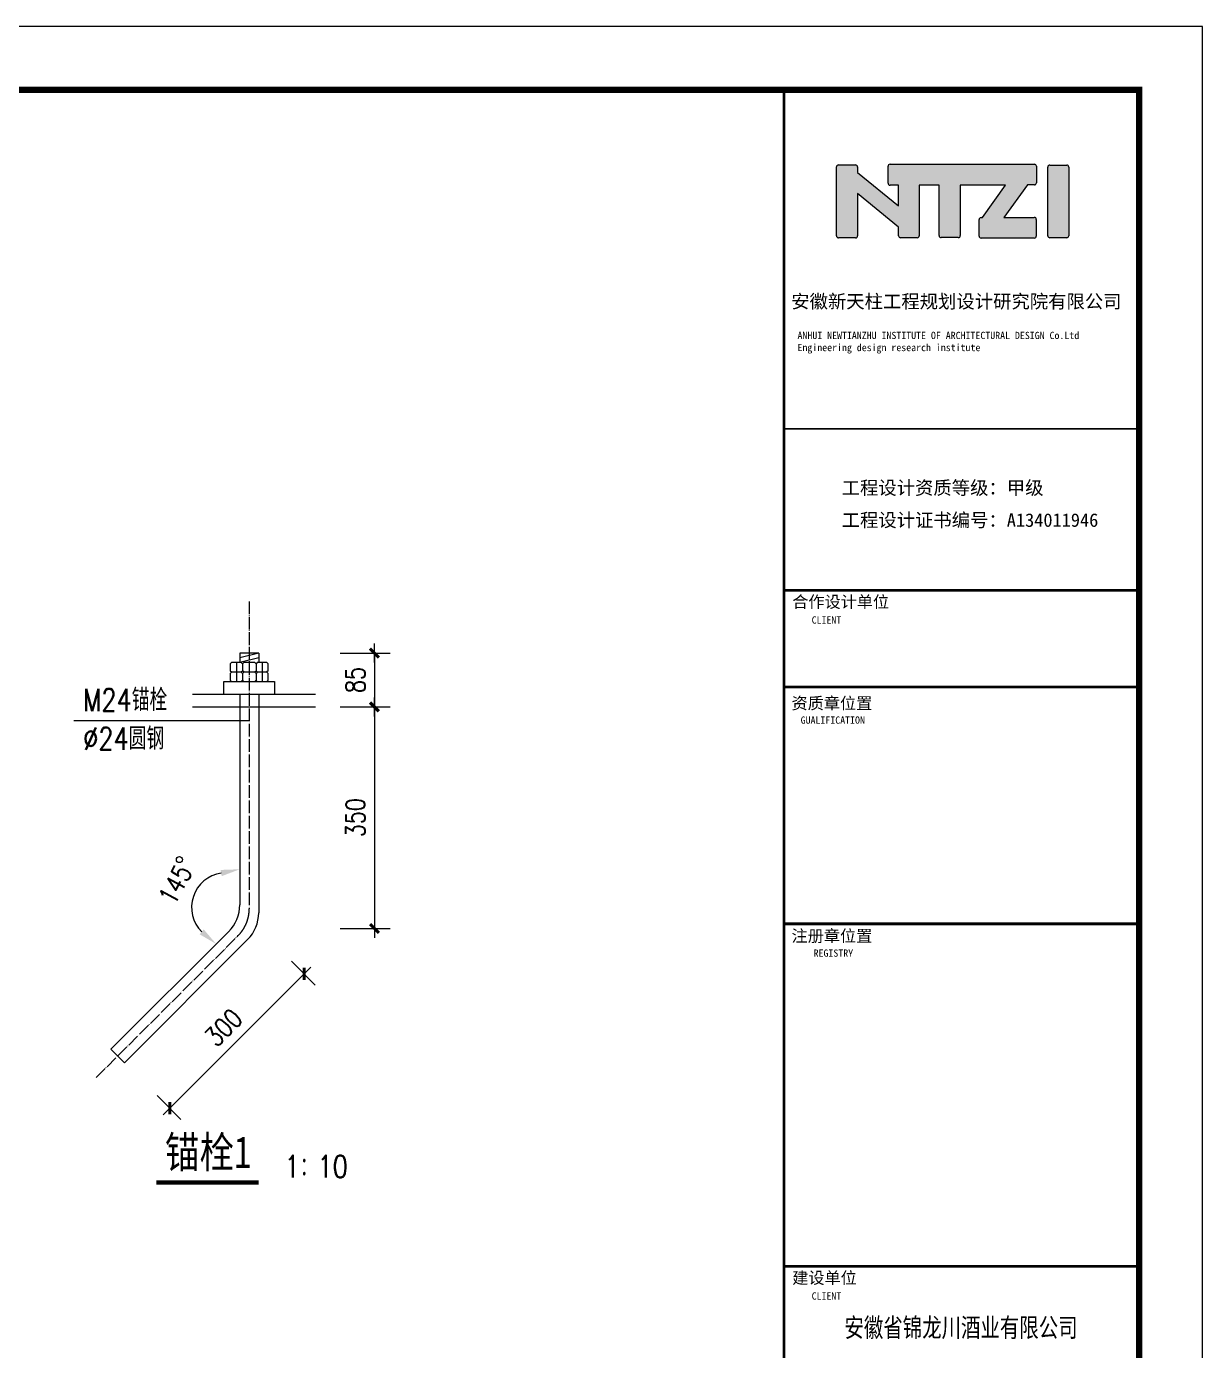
# Model space of a CAD drawing. Extents: x 31695611 to 39053694, y -59225 to 904195.
# Drawn here: x 39035119 to 39053694, y 839405 to 860319 of the extents above; entities that cross this region are included whole.
import ezdxf
from ezdxf.enums import TextEntityAlignment as Align

# ---------------------------------------------------------------- set-up
doc = ezdxf.new("R2010")
doc.units = 0
doc.header["$LTSCALE"] = 1000
doc.header["$MEASUREMENT"] = 0
doc.linetypes.add('ACAD_ISO04W100', pattern=[30.5, 24, -3, 0.5, -3])
doc.linetypes.add('DOTE', pattern=[2.42, 2, -0.2, 0.02, -0.2])
doc.layers.get('0').update_dxf_attribs({"linetype": 'CONTINUOUS'})
doc.layers.get('DEFPOINTS').update_dxf_attribs({"linetype": 'CONTINUOUS'})
for name, color, linetype in [('DOTE', 1, 'ACAD_ISO04W100'), ('PUB_DIM', 3, 'CONTINUOUS'), ('PUB_TAB', 7, 'CONTINUOUS'), ('PUB_TEXT', 7, 'CONTINUOUS'), ('PUB_TITLE', 4, 'CONTINUOUS'), ('标注', 4, 'CONTINUOUS'), ('结构', 7, 'CONTINUOUS'), ('螺栓', 1, 'CONTINUOUS'), ('详图符号', 1, 'CONTINUOUS')]:
    doc.layers.add(name, color=color, linetype=linetype)
doc.styles.add('DIM_FONT', font='SIMPLEX.shx', dxfattribs={"width": 0.8})
doc.styles.add('STYLE-黑体', font='simhei.ttf')
doc.styles.add('TQ', font='')
doc.styles.add('中文', font='', dxfattribs={"width": 0.8, "height": 1000})
doc.styles.add('中西', font='romans.shx', dxfattribs={"width": 0.8, "height": 350, "bigfont": 'hztxt.shx'})
doc.styles.get('TQ').set_extended_font_data('SimSun')
doc.styles.get('中文').set_extended_font_data('SimSun')

# ---------------------------------------------------------------- blocks, each defined once
blk = doc.blocks.new('TK')
h = blk.add_hatch(color=256)
h.paths.add_polyline_path([(31009895, -54327), (31010541, -54856), (31010541, -54993, 0.414214), (31010573, -55025), (31010836, -55025, 0.414214), (31010868, -54993), (31010868, -54194), (31011182, -54194), (31011182, -54992, 0.414214), (31011214, -55024), (31011484, -55024, 0.414214), (31011516, -54992), (31011516, -54195), (31012229, -54195), (31011867, -54706), (31011845, -54706, 0.414214), (31011813, -54738), (31011813, -55000, 0.414214), (31011845, -55032), (31012685, -55032, 0.414214), (31012717, -55000), (31012717, -54736, 0.414214), (31012685, -54704), (31012205, -54704), (31012579, -54190), (31012686, -54190, 0.414214), (31012718, -54158), (31012718, -53897, 0.414214), (31012686, -53865), (31010407, -53865, 0.414214), (31010375, -53897), (31010375, -54164, 0.414214), (31010407, -54196), (31010538, -54196), (31010538, -54524), (31009893, -53997), (31009893, -53908, 0.41489), (31009861, -53876), (31009593, -53876, 0.414214), (31009561, -53908), (31009561, -54996, 0.414214), (31009593, -55028), (31009863, -55028, 0.414214), (31009895, -54996)])
h.paths.add_polyline_path([(31012899, -54993, 0.414214), (31012931, -55025), (31013198, -55025, 0.414214), (31013230, -54993), (31013230, -53909, 0.414214), (31013198, -53877), (31012931, -53877, 0.414214), (31012899, -53909)])
for p, q in [((31009561, -54996), (31009561, -53908)), ((31009593, -53876), (31009861, -53876)), ((31009893, -53908), (31009893, -53997)), ((31010375, -54164), (31010375, -53897)), ((31010407, -53865), (31012686, -53865)), ((31012718, -53897), (31012718, -54158)), ((31012899, -54993), (31012899, -53909)), ((31012931, -53877), (31013198, -53877)), ((31013230, -53909), (31013230, -54993)), ((31009893, -53997), (31010538, -54524)), ((31010541, -54856), (31009895, -54327)), ((31009895, -54327), (31009895, -54996)), ((31010538, -54196), (31010407, -54196)), ((31010538, -54524), (31010538, -54196)), ((31011182, -54194), (31010868, -54194)), ((31010868, -54194), (31010868, -54993)), ((31011182, -54992), (31011182, -54194)), ((31012229, -54195), (31011516, -54195)), ((31011516, -54195), (31011516, -54992)), ((31011867, -54706), (31012229, -54195)), ((31012579, -54190), (31012205, -54704)), ((31012686, -54190), (31012579, -54190)), ((31011813, -55000), (31011813, -54738)), ((31011845, -54706), (31011867, -54706)), ((31012205, -54704), (31012685, -54704)), ((31012717, -54736), (31012717, -55000)), ((31010541, -54993), (31010541, -54856)), ((31009863, -55028), (31009593, -55028)), ((31010836, -55025), (31010573, -55025)), ((31011484, -55024), (31011214, -55024)), ((31012685, -55032), (31011845, -55032)), ((31013198, -55025), (31012931, -55025))]:
    blk.add_line(p, q)
for centre, start, end in [((31009593, -53908), 90, 180), ((31009861, -53908), 359.8676, 90), ((31010407, -53897), 90, 180), ((31012686, -53897), 0, 90), ((31012931, -53909), 90, 180), ((31013198, -53909), 0, 90), ((31010407, -54164), 180, 270), ((31012686, -54158), 270, 0), ((31011845, -54738), 90, 180), ((31012685, -54736), 0, 90), ((31009593, -54996), 180, 270), ((31009863, -54996), 270, 0), ((31010573, -54993), 180, 270), ((31010836, -54993), 270, 0), ((31011214, -54992), 180, 270), ((31011484, -54992), 270, 0), ((31011845, -55000), 180, 270), ((31012685, -55000), 270, 0), ((31012931, -54993), 180, 270), ((31013198, -54993), 270, 0)]:
    blk.add_arc(centre, 32, start, end)
at = {"layer": 'PUB_TEXT'}
for q in [(31013606, -52688), (31014342, -53218)]:
    blk.add_line((31014342, -52688), q, dxfattribs=at)
at = {"layer": 'PUB_TITLE'}
for p, q in [((31014342, -52688), (31008732, -52688)), ((31008730, -62123), (31014340, -62123))]:
    blk.add_line(p, q, dxfattribs=at)
for points, const_width in [([(31008732, -52688), (31008732, -92688)], 42.5), ([(31008732, -58043), (31014342, -58043)], 25.5), ([(31008732, -60593), (31014342, -60593)], 42.5), ([(31008732, -62123), (31014342, -62123)], 42.5), ([(31008730, -65863), (31014340, -65863)], 42.5), ([(31008732, -71271), (31014342, -71271)], 42.5)]:
    blk.add_lwpolyline(points, dxfattribs=dict(at, const_width=const_width))
at = {"layer": 'PUB_TEXT', "char_height": 212.5, "attachment_point": 1, "style": 'TQ'}
for s, insert in [('安徽新天柱工程规划设计研究院有限公司 ', (31008846, -55925)), ('工程设计资质等级：甲级 ', (31009642, -58869)), ('工程设计证书编号：{\\C0;A134011946} ', (31009642, -59379))]:
    blk.add_mtext(s, dxfattribs=dict(at, insert=insert))
at = {"layer": 'PUB_TEXT', "attachment_point": 1, "style": 'TQ'}
for s, insert, char_height, width in [('ANHUI NEWTIANZHU INSTITUTE OF ARCHITECTURAL DESIGN Co.Ltd\\PEngineering design research institute', (31008945, -56511), 114.75, 5257.35), ('合作设计单位', (31008862, -60683), 187, 1749.26), ('CLIENT', (31009168, -61006), 114.8, 2399.55), ('资质章位置', (31008851, -62285), 187, 2125), ('GUALIFICATION', (31008995, -62587), 114.75, 2680.9), ('注册章位置', (31008851, -65960), 187, 1530), ('REGISTRY', (31009199, -66268), 114.8, 2399.55), ('建设单位', (31008862, -71361), 187, 1111.8), ('CLIENT', (31009168, -71684), 114.8, 2399.55)]:
    blk.add_mtext(s, dxfattribs=dict(at, insert=insert, char_height=char_height, width=width))
blk = doc.blocks.new('_DIMX')
blk.add_line((-150, 0), (150, 0))
at = {"const_width": 50}
blk.add_lwpolyline([(-70, -70), (70, 70)], dxfattribs=at)

msp = doc.modelspace()

# ---------------------------------------------------------------- linework, layer by layer
at = {"color": 0, "linetype": 'BYBLOCK'}
msp.add_line((39038487.8, 846984.6, 200), (39038487.8, 846756.5, 200), dxfattribs=at)
msp.add_circle((39037535.1, 847159.7, 200), 48.1)
at = {"layer": 'DEFPOINTS', "color": 0, "linetype": 'BYBLOCK'}
msp.add_point((39038487.8, 846742.5, 200), dxfattribs=at)
at = {"layer": 'DOTE', "linetype": 'DOTE', "ltscale": 0.1}
for p, q in [((39038637.8, 851238.4, 200), (39038637.8, 846382.1, 200)), ((39036220.7, 843717.1, 200), (39038462.1, 845957.9, 200))]:
    msp.add_line(p, q, dxfattribs=at)
at = {"layer": 'DOTE', "linetype": 'DOTE'}
msp.add_arc((39038037.8, 846382.1, 200), 600, 315, 0, dxfattribs=at)
at = {"layer": 'PUB_DIM'}
for p, q in [((39040073.4, 850421.5, 200), (39040865.2, 850421.5, 200)), ((39040615.2, 850420.5, 200), (39040615.2, 849572.5, 200)), ((39040073.4, 849571.5, 200), (39040865.2, 849571.5, 200)), ((39040073.4, 849571.5, 200), (39040865.2, 849571.5, 200)), ((39040615.2, 849570.5, 200), (39040615.2, 846072.5, 200)), ((39040073.4, 846071.5, 200), (39040865.2, 846071.5, 200)), ((39039302.9, 845556.3, 200), (39039681.7, 845177.5, 200)), ((39037384, 843234, 200), (39039504.2, 845353.6, 200)), ((39037181.3, 843435.3, 200), (39037560, 843056.5, 200))]:
    msp.add_line(p, q, dxfattribs=at)
msp.add_arc((39038276.2, 846404.5, 200), 548.8, 98.64151, 224.82725, dxfattribs=at)
for points in [[(39038183.9, 846996, 200), (39038203.7, 846898, 200), (39038487.8, 847006.5, 200)], [(39037919.1, 846055.9, 200), (39037855, 845979.2, 200), (39038117.2, 845825.2, 200)]]:
    msp.add_solid(points, dxfattribs=at)
at = {"layer": 'PUB_TITLE'}
msp.add_lwpolyline([(38979394.5, 818319.3), (39053694.5, 818319.3), (39053694.5, 860319.3), (38979394.5, 860319.3)], close=True, dxfattribs=at)
at = {"layer": 'PUB_TITLE', "const_width": 100}
msp.add_lwpolyline([(38981894.5, 819319.3), (39052694.5, 819319.3), (39052694.5, 859319.3), (38981894.5, 859319.3)], close=True, dxfattribs=at)
at = {"layer": '标注'}
msp.add_line((39035866, 849355.3, 200), (39038637.8, 849355.3, 200), dxfattribs=at)
at = {"layer": '结构'}
for p, q in [((39037739.7, 849771.5, 200), (39039682.9, 849771.5, 200)), ((39037739.7, 849571.5, 200), (39039682.9, 849571.5, 200))]:
    msp.add_line(p, q, dxfattribs=at)
at = {"layer": '螺栓'}
for p, q in [((39038787.8, 850421.5, 200), (39038487.8, 850421.5, 200)), ((39038787.8, 850421.5, 200), (39038487.8, 850348.1, 200)), ((39038487.8, 850421.5, 200), (39038487.8, 850273.7, 200)), ((39038787.8, 850421.5, 200), (39038787.8, 850273.7, 200)), ((39038337.8, 850253.7, 200), (39038357.8, 850273.7, 200)), ((39038337.8, 850253.7, 200), (39038337.8, 850143.7, 200)), ((39038510.8, 850273.7, 200), (39038357.8, 850273.7, 200)), ((39038434.3, 850273.7, 200), (39038434.3, 850123.7, 200)), ((39038787.8, 850348.1, 200), (39038487.8, 850274.7, 200)), ((39038510.8, 850273.7, 200), (39038530.8, 850253.7, 200)), ((39038550.8, 850273.7, 200), (39038530.8, 850253.7, 200)), ((39038530.8, 850253.7, 200), (39038530.8, 850143.7, 200)), ((39038724.8, 850273.7, 200), (39038550.8, 850273.7, 200)), ((39038724.8, 850273.7, 200), (39038744.8, 850253.7, 200)), ((39038764.8, 850273.7, 200), (39038744.8, 850253.7, 200)), ((39038744.8, 850253.7, 200), (39038744.8, 850143.7, 200)), ((39038917.8, 850273.7, 200), (39038764.8, 850273.7, 200)), ((39038841.3, 850273.7, 200), (39038841.3, 850123.7, 200)), ((39038937.8, 850253.7, 200), (39038917.8, 850273.7, 200)), ((39038937.8, 850143.7, 200), (39038937.8, 850253.7, 200)), ((39038237.8, 849971.5, 200), (39039037.8, 849971.5, 200)), ((39038237.8, 849771.5, 200), (39038237.8, 849971.5, 200)), ((39038337.8, 850143.7, 200), (39038357.8, 850123.7, 200)), ((39038337.8, 850101.5, 200), (39038357.8, 850121.5, 200)), ((39038337.8, 850101.5, 200), (39038337.8, 849991.5, 200)), ((39038337.8, 849991.5, 200), (39038357.8, 849971.5, 200)), ((39038510.8, 850121.5, 200), (39038357.8, 850121.5, 200)), ((39038434.3, 850121.5, 200), (39038434.3, 849971.5, 200)), ((39038510.8, 850123.7, 200), (39038530.8, 850143.7, 200)), ((39038510.8, 850121.5, 200), (39038530.8, 850101.5, 200)), ((39038510.8, 849971.5, 200), (39038530.8, 849991.5, 200)), ((39038550.8, 850123.7, 200), (39038530.8, 850143.7, 200)), ((39038550.8, 850121.5, 200), (39038530.8, 850101.5, 200)), ((39038530.8, 850101.5, 200), (39038530.8, 849991.5, 200)), ((39038550.8, 849971.5, 200), (39038530.8, 849991.5, 200)), ((39038724.8, 850121.5, 200), (39038550.8, 850121.5, 200)), ((39038724.8, 850123.7, 200), (39038744.8, 850143.7, 200)), ((39038724.8, 850121.5, 200), (39038744.8, 850101.5, 200)), ((39038724.8, 849971.5, 200), (39038744.8, 849991.5, 200)), ((39038764.8, 850123.7, 200), (39038744.8, 850143.7, 200)), ((39038764.8, 850121.5, 200), (39038744.8, 850101.5, 200)), ((39038744.8, 850101.5, 200), (39038744.8, 849991.5, 200)), ((39038764.8, 849971.5, 200), (39038744.8, 849991.5, 200)), ((39038917.8, 850121.5, 200), (39038764.8, 850121.5, 200)), ((39038841.3, 850121.5, 200), (39038841.3, 849971.5, 200)), ((39038937.8, 850143.7, 200), (39038917.8, 850123.7, 200)), ((39038937.8, 850101.5, 200), (39038917.8, 850121.5, 200)), ((39038937.8, 849991.5, 200), (39038917.8, 849971.5, 200)), ((39038937.8, 849991.5, 200), (39038937.8, 850101.5, 200)), ((39039037.8, 849971.5, 200), (39039037.8, 849771.5, 200)), ((39038487.8, 849771.5, 200), (39038487.8, 846444.3, 200)), ((39038787.8, 849771.5, 200), (39038787.8, 846320, 200)), ((39038312.1, 846020, 200), (39036454.1, 844162.6, 200)), ((39038612.1, 845895.7, 200), (39036666.2, 843950.5, 200)), ((39036454.1, 844162.6, 200), (39036666.2, 843950.5, 200))]:
    msp.add_line(p, q, dxfattribs=at)
for centre in [(39037887.8, 846444.3, 200), (39038187.8, 846320, 200)]:
    msp.add_arc(centre, 600, 315, 0, dxfattribs=at)
at = {"layer": '详图符号', "const_width": 70, "elevation": 200}
msp.add_lwpolyline([(39037169.7, 842058.3), (39038789.2, 842058.3)], dxfattribs=at)

# ---------------------------------------------------------------- block references
msp.add_blockref('TK', (8038352.4, 912007.7))
msp.add_blockref('TK', (8038352.4, 912007.7))
at = {"layer": 'PUB_DIM'}
for p, rotation in [((39040615.2, 850421.5, 200), 90), ((39040615.2, 849571.5, 200), 90), ((39040615.2, 849571.5, 200), 270), ((39040615.2, 846071.5, 200), 270), ((39039504.9, 845354.3, 200), 44.99141797098513), ((39037383.3, 843233.3, 200), 224.9914180464516)]:
    msp.add_blockref('_DIMX', p, dxfattribs=dict(at, rotation=rotation))

# ---------------------------------------------------------------- texts
at = {"color": 7, "linetype": 'BYBLOCK', "insert": (39037470, 846766.2, 200), "char_height": 300, "attachment_point": 5, "rotation": 62, "style": 'DIM_FONT'}
msp.add_mtext('145', dxfattribs=at)
at = {"layer": 'PUB_DIM', "color": 7, "char_height": 300, "attachment_point": 5, "style": 'DIM_FONT'}
for s, insert, rotation in [('\\A1;85', (39040315.2, 849996.5, 200), 90), ('\\A1;350', (39040315.2, 847821.5, 200), 90), ('\\A1;300', (39038232, 844505.9, 200), 44.99142)]:
    msp.add_mtext(s, dxfattribs=dict(at, insert=insert, rotation=rotation))
at = {"layer": 'PUB_TAB', "style": 'STYLE-黑体', "width": 0.75}
msp.add_text('安徽省锦龙川酒业有限公司', height=300, dxfattribs=at).set_placement((39049880.4, 839618), align=Align.CENTER)
at = {"layer": '标注', "style": '中西', "width": 0.8}
for s, p in [('M24锚栓', (39036014.4, 849506.5, 200)), ('%%C24圆钢', (39036014.4, 848895.1, 200))]:
    msp.add_text(s, height=350, dxfattribs=at).set_placement(p)
at = {"layer": '详图符号', "width": 0.8}
for s, height, style, p in [('锚栓1', 500, '中文', (39037306.6, 842289.3, 200)), ('1：10', 350, '中西', (39039196.4, 842135.9, 200))]:
    msp.add_text(s, height=height, dxfattribs=dict(at, style=style)).set_placement(p)

doc.saveas('drawing.dxf')
